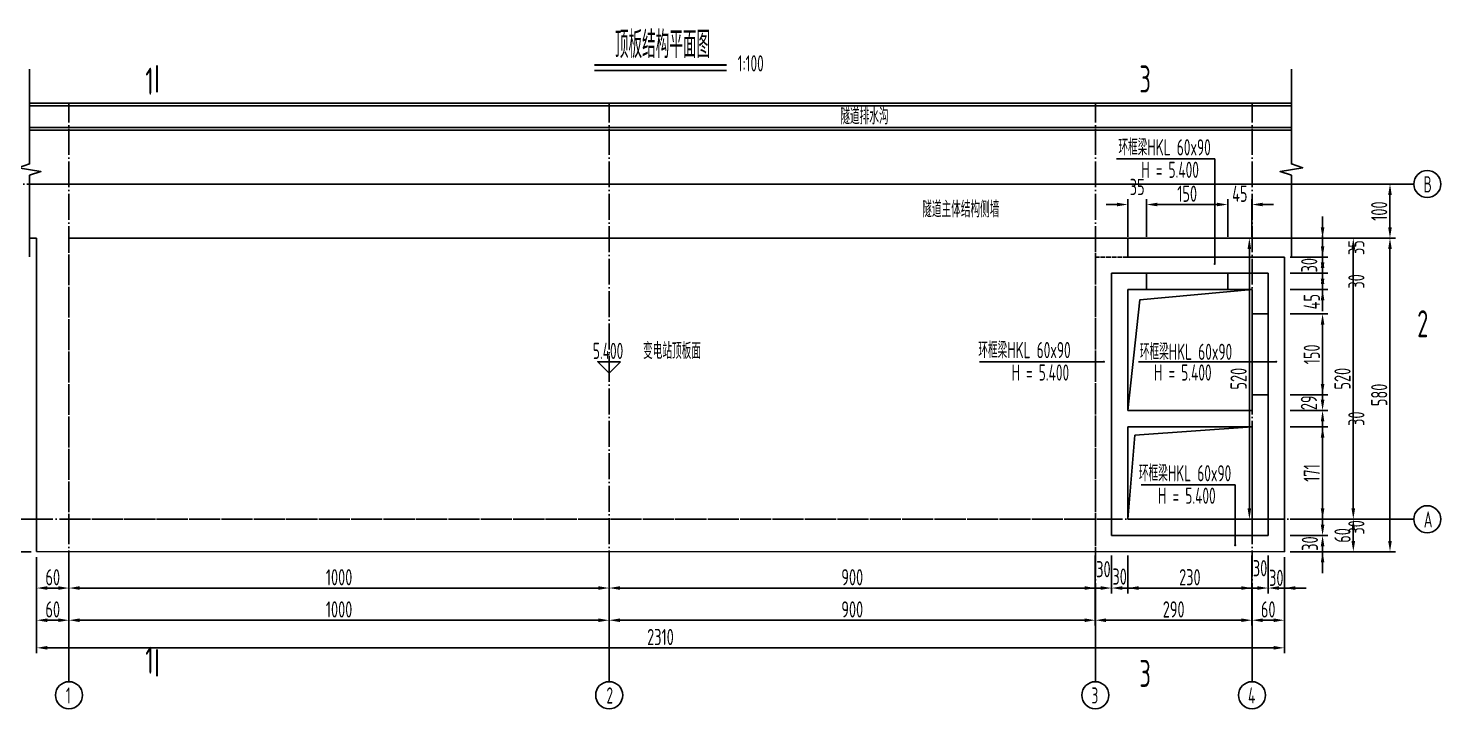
# Model space of a CAD drawing. Header units: millimetres. Extents: x -29538 to 115583, y -232866 to 15404.
# Drawn here: x -5561 to 20587, y -76681 to -64093 of the extents above; entities that cross this region are included whole.
import ezdxf
from ezdxf.enums import TextEntityAlignment as Align

# ---------------------------------------------------------------- set-up
doc = ezdxf.new("R2010")
doc.units = ezdxf.units.MM
doc.header["$LTSCALE"] = 10
doc.header["$MEASUREMENT"] = 0
doc.linetypes.add('ACAD_ISO02W100', pattern=[15, 12, -3])
doc.linetypes.add('ACAD_ISO04W100', pattern=[30, 24, -3, 0, -3])
for name, color, linetype in [('DIM_LEAD', 3, 'Continuous'), ('中心线', 3, 'ACAD_ISO04W100'), ('尺寸', 4, 'Continuous'), ('文字', 7, 'Continuous'), ('标注', 4, 'Continuous'), ('次轮廓线', 7, 'Continuous'), ('粗虚线', 1, 'Continuous'), ('轮廓线', 1, 'Continuous')]:
    doc.layers.add(name, color=color, linetype=linetype)
doc.styles.get("Standard").update_dxf_attribs({"font": 'gbenor.shx', "width": 0.75, "bigfont": 'gbcbig.shx'})
doc.dimstyles.get("Standard").update_dxf_attribs({"dimscale": 100, "dimtxt": 3, "dimasz": 2, "dimexe": 1, "dimexo": 1, "dimgap": 0.5, "dimtad": 1, "dimdec": 1, "dimlfac": 0.1, "dimdsep": 46, "dimtxsty": 'Standard', "dimcen": 0.5, "dimadec": 0, "dimazin": 0, "dimtfac": 1, "dimtdec": 1, "dimtofl": 0, "dimtmove": 2, "dimatfit": 3, "dimfxl": 0, "dimtolj": 1, "dimtzin": 0, "dimarcsym": 0})

# ---------------------------------------------------------------- blocks, each defined once
blk = doc.blocks.new('*D266')
at = {"layer": 'Defpoints', "color": 0}
for p in [(17693, -73176), (18400, -73176), (17393, -73476)]:
    blk.add_point(p, dxfattribs=at)
at = {"layer": '标注', "color": 0, "lineweight": -2}
for p, q in [((18400, -72976), (18400, -72776)), ((17800, -73176), (18500, -73176)), ((17800, -73476), (18500, -73476)), ((18400, -73676), (18400, -73876))]:
    blk.add_line(p, q, dxfattribs=at)
at = {"layer": '标注', "color": 0}
for points in [[(18367, -72976), (18433, -72976), (18400, -73176)], [(18367, -73676), (18433, -73676), (18400, -73476)]]:
    blk.add_solid(points, dxfattribs=at)
at = {"layer": '标注', "color": 0, "insert": (19025, -73326), "char_height": 300, "attachment_point": 5, "rotation": 90}
blk.add_mtext('\\A1;30', dxfattribs=at)
blk = doc.blocks.new('*D267')
at = {"layer": 'Defpoints', "color": 0}
for p in [(17093, -71466), (18400, -71466), (17093, -73176)]:
    blk.add_point(p, dxfattribs=at)
at = {"layer": '标注', "color": 0, "lineweight": -2}
for p, q in [((17800, -71466), (18500, -71466)), ((18400, -72976), (18400, -71666)), ((17800, -73176), (18500, -73176))]:
    blk.add_line(p, q, dxfattribs=at)
at = {"layer": '标注', "color": 0}
for points in [[(18367, -71666), (18433, -71666), (18400, -71466)], [(18367, -72976), (18433, -72976), (18400, -73176)]]:
    blk.add_solid(points, dxfattribs=at)
at = {"layer": '标注', "color": 0, "insert": (18200, -72321), "char_height": 300, "attachment_point": 5, "rotation": 90}
blk.add_mtext('\\A1;171', dxfattribs=at)
blk = doc.blocks.new('*D268')
at = {"layer": 'Defpoints', "color": 0}
for p in [(17093, -71166), (18400, -71166), (17093, -71466)]:
    blk.add_point(p, dxfattribs=at)
at = {"layer": '标注', "color": 0, "lineweight": -2}
for p, q in [((18400, -70966), (18400, -70766)), ((17800, -71166), (18500, -71166)), ((17800, -71466), (18500, -71466)), ((18400, -71666), (18400, -71866))]:
    blk.add_line(p, q, dxfattribs=at)
at = {"layer": '标注', "color": 0}
for points in [[(18367, -70966), (18433, -70966), (18400, -71166)], [(18367, -71666), (18433, -71666), (18400, -71466)]]:
    blk.add_solid(points, dxfattribs=at)
at = {"layer": '标注', "color": 0, "insert": (19025, -71316), "char_height": 300, "attachment_point": 5, "rotation": 90}
blk.add_mtext('\\A1;30', dxfattribs=at)
blk = doc.blocks.new('*D269')
at = {"layer": 'Defpoints', "color": 0}
for p in [(17093, -70876), (18400, -70876), (17093, -71166)]:
    blk.add_point(p, dxfattribs=at)
at = {"layer": '标注', "color": 0, "lineweight": -2}
for p, q in [((18400, -70676), (18400, -70476)), ((17800, -70876), (18500, -70876)), ((17800, -71166), (18500, -71166)), ((18400, -71366), (18400, -71566))]:
    blk.add_line(p, q, dxfattribs=at)
at = {"layer": '标注', "color": 0}
for points in [[(18367, -70676), (18433, -70676), (18400, -70876)], [(18367, -71366), (18433, -71366), (18400, -71166)]]:
    blk.add_solid(points, dxfattribs=at)
at = {"layer": '标注', "color": 0, "insert": (18147, -71021), "char_height": 300, "attachment_point": 5, "rotation": 90}
blk.add_mtext('\\A1;29', dxfattribs=at)
blk = doc.blocks.new('*D270')
at = {"layer": 'Defpoints', "color": 0}
for p in [(17393, -68626), (18400, -68626), (17093, -68926)]:
    blk.add_point(p, dxfattribs=at)
at = {"layer": '标注', "color": 0, "lineweight": -2}
for p, q in [((18400, -68426), (18400, -68226)), ((17800, -68626), (18500, -68626)), ((17800, -68926), (18500, -68926)), ((18400, -69126), (18400, -69326))]:
    blk.add_line(p, q, dxfattribs=at)
at = {"layer": '标注', "color": 0}
for points in [[(18367, -68426), (18433, -68426), (18400, -68626)], [(18367, -69126), (18433, -69126), (18400, -68926)]]:
    blk.add_solid(points, dxfattribs=at)
at = {"layer": '标注', "color": 0, "insert": (19025, -68776), "char_height": 300, "attachment_point": 5, "rotation": 90}
blk.add_mtext('\\A1;30', dxfattribs=at)
blk = doc.blocks.new('*D259')
at = {"layer": 'Defpoints', "color": 0}
for p in [(17693, -67976), (18969, -67976), (17693, -73176)]:
    blk.add_point(p, dxfattribs=at)
at = {"layer": '标注', "color": 0, "lineweight": -2}
for p, q in [((18369, -67976), (19069, -67976)), ((18969, -72976), (18969, -68176)), ((18369, -73176), (19069, -73176))]:
    blk.add_line(p, q, dxfattribs=at)
at = {"layer": '标注', "color": 0}
for points in [[(18935, -68176), (19002, -68176), (18969, -67976)], [(18935, -72976), (19002, -72976), (18969, -73176)]]:
    blk.add_solid(points, dxfattribs=at)
at = {"layer": '标注', "color": 0, "insert": (18769, -70576), "char_height": 300, "attachment_point": 5, "rotation": 90}
blk.add_mtext('\\A1;520', dxfattribs=at)
blk = doc.blocks.new('*D260')
at = {"layer": 'Defpoints', "color": 0}
for p in [(17693, -67976), (18400, -67976), (17693, -68326)]:
    blk.add_point(p, dxfattribs=at)
at = {"layer": '标注', "color": 0, "lineweight": -2}
for p, q in [((18400, -67776), (18400, -67576)), ((17800, -67976), (18500, -67976)), ((17800, -68326), (18500, -68326)), ((18400, -68526), (18400, -68726))]:
    blk.add_line(p, q, dxfattribs=at)
at = {"layer": '标注', "color": 0}
for points in [[(18367, -67776), (18433, -67776), (18400, -67976)], [(18367, -68526), (18433, -68526), (18400, -68326)]]:
    blk.add_solid(points, dxfattribs=at)
at = {"layer": '标注', "color": 0, "insert": (19025, -68151), "char_height": 300, "attachment_point": 5, "rotation": 90}
blk.add_mtext('\\A1;35', dxfattribs=at)
blk = doc.blocks.new('*D261')
at = {"layer": 'Defpoints', "color": 0}
for p in [(18400, -66976), (19648, -66976), (18400, -67976)]:
    blk.add_point(p, dxfattribs=at)
at = {"layer": '标注', "color": 0, "lineweight": -2}
for p, q in [((19048, -66976), (19748, -66976)), ((19648, -67776), (19648, -67176)), ((19048, -67976), (19748, -67976))]:
    blk.add_line(p, q, dxfattribs=at)
at = {"layer": '标注', "color": 0}
for points in [[(19614, -67176), (19681, -67176), (19648, -66976)], [(19614, -67776), (19681, -67776), (19648, -67976)]]:
    blk.add_solid(points, dxfattribs=at)
at = {"layer": '标注', "color": 0, "insert": (19448, -67476), "char_height": 300, "attachment_point": 5, "rotation": 90}
blk.add_mtext('\\A1;100', dxfattribs=at)
blk = doc.blocks.new('*D262')
at = {"layer": 'Defpoints', "color": 0}
for p in [(17693, -73176), (18969, -73176), (17693, -73776)]:
    blk.add_point(p, dxfattribs=at)
at = {"layer": '标注', "color": 0, "lineweight": -2}
for p, q in [((18369, -73176), (19069, -73176)), ((18969, -73576), (18969, -73376)), ((18369, -73776), (19069, -73776))]:
    blk.add_line(p, q, dxfattribs=at)
at = {"layer": '标注', "color": 0}
for points in [[(18935, -73376), (19002, -73376), (18969, -73176)], [(18935, -73576), (19002, -73576), (18969, -73776)]]:
    blk.add_solid(points, dxfattribs=at)
at = {"layer": '标注', "color": 0, "insert": (18769, -73476), "char_height": 300, "attachment_point": 5, "rotation": 90}
blk.add_mtext('\\A1;60', dxfattribs=at)
blk = doc.blocks.new('*D271')
at = {"layer": 'Defpoints', "color": 0}
for p in [(17693, -67976), (19648, -67976), (17693, -73776)]:
    blk.add_point(p, dxfattribs=at)
at = {"layer": '标注', "color": 0, "lineweight": -2}
for p, q in [((19048, -67976), (19748, -67976)), ((19648, -73576), (19648, -68176)), ((19048, -73776), (19748, -73776))]:
    blk.add_line(p, q, dxfattribs=at)
at = {"layer": '标注', "color": 0}
for points in [[(19614, -68176), (19681, -68176), (19648, -67976)], [(19614, -73576), (19681, -73576), (19648, -73776)]]:
    blk.add_solid(points, dxfattribs=at)
at = {"layer": '标注', "color": 0, "insert": (19448, -70876), "char_height": 300, "attachment_point": 5, "rotation": 90}
blk.add_mtext('\\A1;580', dxfattribs=at)
blk = doc.blocks.new('*D272')
at = {"layer": 'Defpoints', "color": 0}
for p in [(14193, -73176), (5193, -73776), (5193, -74449)]:
    blk.add_point(p, dxfattribs=at)
at = {"layer": '标注', "color": 0, "lineweight": -2}
for p, q in [((5193, -73876), (5193, -74549)), ((14193, -73849), (14193, -74549)), ((13993, -74449), (5393, -74449))]:
    blk.add_line(p, q, dxfattribs=at)
at = {"layer": '标注', "color": 0}
for points in [[(5393, -74415), (5393, -74482), (5193, -74449)], [(13993, -74415), (13993, -74482), (14193, -74449)]]:
    blk.add_solid(points, dxfattribs=at)
at = {"layer": '标注', "color": 0, "insert": (9693, -74249), "char_height": 300, "attachment_point": 5}
blk.add_mtext('\\A1;900', dxfattribs=at)
blk = doc.blocks.new('*D273')
at = {"layer": 'Defpoints', "color": 0}
for p in [(-4807, -73776), (5193, -73776), (-4807, -74449)]:
    blk.add_point(p, dxfattribs=at)
at = {"layer": '标注', "color": 0, "lineweight": -2}
for p, q in [((-4807, -73876), (-4807, -74549)), ((5193, -73876), (5193, -74549)), ((4993, -74449), (-4607, -74449))]:
    blk.add_line(p, q, dxfattribs=at)
at = {"layer": '标注', "color": 0}
for points in [[(-4607, -74415), (-4607, -74482), (-4807, -74449)], [(4993, -74415), (4993, -74482), (5193, -74449)]]:
    blk.add_solid(points, dxfattribs=at)
at = {"layer": '标注', "color": 0, "insert": (193, -74249), "char_height": 300, "attachment_point": 5}
blk.add_mtext('\\A1;1000', dxfattribs=at)
blk = doc.blocks.new('*D274')
at = {"layer": 'Defpoints', "color": 0}
for p in [(-5407, -73776), (-4807, -73776), (-5407, -74449)]:
    blk.add_point(p, dxfattribs=at)
at = {"layer": '标注', "color": 0, "lineweight": -2}
for p, q in [((-5407, -73876), (-5407, -74549)), ((-4807, -73876), (-4807, -74549)), ((-5007, -74449), (-5207, -74449))]:
    blk.add_line(p, q, dxfattribs=at)
at = {"layer": '标注', "color": 0}
for points in [[(-5207, -74415), (-5207, -74482), (-5407, -74449)], [(-5007, -74415), (-5007, -74482), (-4807, -74449)]]:
    blk.add_solid(points, dxfattribs=at)
at = {"layer": '标注', "color": 0, "insert": (-5107, -74249), "char_height": 300, "attachment_point": 5}
blk.add_mtext('\\A1;60', dxfattribs=at)
blk = doc.blocks.new('*D275')
at = {"layer": 'Defpoints', "color": 0}
for p in [(17093, -73776), (17693, -73776), (17093, -75044)]:
    blk.add_point(p, dxfattribs=at)
at = {"layer": '标注', "color": 0, "lineweight": -2}
for p, q in [((17093, -74444), (17093, -75144)), ((17693, -74444), (17693, -75144)), ((17493, -75044), (17293, -75044))]:
    blk.add_line(p, q, dxfattribs=at)
at = {"layer": '标注', "color": 0}
for points in [[(17293, -75011), (17293, -75078), (17093, -75044)], [(17493, -75011), (17493, -75078), (17693, -75044)]]:
    blk.add_solid(points, dxfattribs=at)
at = {"layer": '标注', "color": 0, "insert": (17393, -74844), "char_height": 300, "attachment_point": 5}
blk.add_mtext('\\A1;60', dxfattribs=at)
blk = doc.blocks.new('*D276')
at = {"layer": 'Defpoints', "color": 0}
for p in [(17093, -73776), (14193, -74449), (14193, -75044)]:
    blk.add_point(p, dxfattribs=at)
at = {"layer": '标注', "color": 0, "lineweight": -2}
for p, q in [((17093, -74444), (17093, -75144)), ((14193, -74549), (14193, -75144)), ((16893, -75044), (14393, -75044))]:
    blk.add_line(p, q, dxfattribs=at)
at = {"layer": '标注', "color": 0}
for points in [[(14393, -75011), (14393, -75078), (14193, -75044)], [(16893, -75011), (16893, -75078), (17093, -75044)]]:
    blk.add_solid(points, dxfattribs=at)
at = {"layer": '标注', "color": 0, "insert": (15643, -74844), "char_height": 300, "attachment_point": 5}
blk.add_mtext('\\A1;290', dxfattribs=at)
blk = doc.blocks.new('*D254')
at = {"layer": 'Defpoints', "color": 0}
for p in [(5193, -74449), (14193, -74449), (5193, -75044)]:
    blk.add_point(p, dxfattribs=at)
at = {"layer": '标注', "color": 0, "lineweight": -2}
for p, q in [((5193, -74549), (5193, -75144)), ((14193, -74549), (14193, -75144)), ((13993, -75044), (5393, -75044))]:
    blk.add_line(p, q, dxfattribs=at)
at = {"layer": '标注', "color": 0}
for points in [[(5393, -75011), (5393, -75078), (5193, -75044)], [(13993, -75011), (13993, -75078), (14193, -75044)]]:
    blk.add_solid(points, dxfattribs=at)
at = {"layer": '标注', "color": 0, "insert": (9693, -74844), "char_height": 300, "attachment_point": 5}
blk.add_mtext('\\A1;900', dxfattribs=at)
blk = doc.blocks.new('*D255')
at = {"layer": 'Defpoints', "color": 0}
for p in [(-4807, -74449), (5193, -74449), (-4807, -75044)]:
    blk.add_point(p, dxfattribs=at)
at = {"layer": '标注', "color": 0, "lineweight": -2}
for p, q in [((-4807, -74549), (-4807, -75144)), ((5193, -74549), (5193, -75144)), ((4993, -75044), (-4607, -75044))]:
    blk.add_line(p, q, dxfattribs=at)
at = {"layer": '标注', "color": 0}
for points in [[(-4607, -75011), (-4607, -75078), (-4807, -75044)], [(4993, -75011), (4993, -75078), (5193, -75044)]]:
    blk.add_solid(points, dxfattribs=at)
at = {"layer": '标注', "color": 0, "insert": (193, -74844), "char_height": 300, "attachment_point": 5}
blk.add_mtext('\\A1;1000', dxfattribs=at)
blk = doc.blocks.new('*D256')
at = {"layer": 'Defpoints', "color": 0}
for p in [(-5407, -74449), (-4807, -74449), (-5407, -75044)]:
    blk.add_point(p, dxfattribs=at)
at = {"layer": '标注', "color": 0, "lineweight": -2}
for p, q in [((-5407, -74549), (-5407, -75144)), ((-4807, -74549), (-4807, -75144)), ((-5007, -75044), (-5207, -75044))]:
    blk.add_line(p, q, dxfattribs=at)
at = {"layer": '标注', "color": 0}
for points in [[(-5207, -75011), (-5207, -75078), (-5407, -75044)], [(-5007, -75011), (-5007, -75078), (-4807, -75044)]]:
    blk.add_solid(points, dxfattribs=at)
at = {"layer": '标注', "color": 0, "insert": (-5107, -74844), "char_height": 300, "attachment_point": 5}
blk.add_mtext('\\A1;60', dxfattribs=at)
blk = doc.blocks.new('*D257')
at = {"layer": 'Defpoints', "color": 0}
for p in [(-5407, -73776), (17693, -73776), (-5407, -75555)]:
    blk.add_point(p, dxfattribs=at)
at = {"layer": '标注', "color": 0, "lineweight": -2}
for p, q in [((-5407, -74955), (-5407, -75655)), ((17693, -74955), (17693, -75655)), ((17493, -75555), (-5207, -75555))]:
    blk.add_line(p, q, dxfattribs=at)
at = {"layer": '标注', "color": 0}
for points in [[(-5207, -75521), (-5207, -75588), (-5407, -75555)], [(17493, -75521), (17493, -75588), (17693, -75555)]]:
    blk.add_solid(points, dxfattribs=at)
at = {"layer": '标注', "color": 0, "insert": (6143, -75355), "char_height": 300, "attachment_point": 5}
blk.add_mtext('\\A1;2310', dxfattribs=at)
blk = doc.blocks.new('*D263')
at = {"layer": 'Defpoints', "color": 0}
for p in [(-6055, -73176), (17693, -73176), (-5407, -73776)]:
    blk.add_point(p, dxfattribs=at)
at = {"layer": '标注', "color": 0, "lineweight": -2}
for p, q in [((-5455, -73176), (-6155, -73176)), ((-6055, -73576), (-6055, -73376)), ((-5507, -73776), (-6155, -73776))]:
    blk.add_line(p, q, dxfattribs=at)
at = {"layer": '标注', "color": 0}
for points in [[(-6089, -73376), (-6022, -73376), (-6055, -73176)], [(-6089, -73576), (-6022, -73576), (-6055, -73776)]]:
    blk.add_solid(points, dxfattribs=at)
at = {"layer": '标注', "color": 0, "insert": (-6255, -73476), "char_height": 300, "attachment_point": 5, "rotation": 90}
blk.add_mtext('\\A1;60', dxfattribs=at)
blk = doc.blocks.new('*D264')
at = {"layer": 'Defpoints', "color": 0}
for p in [(-5407, -67976), (17045, -67976), (17693, -73176)]:
    blk.add_point(p, dxfattribs=at)
at = {"layer": '标注', "color": 0, "lineweight": -2}
for p, q in [((16445, -67976), (17145, -67976)), ((17045, -72976), (17045, -68176)), ((17593, -73176), (16945, -73176))]:
    blk.add_line(p, q, dxfattribs=at)
at = {"layer": '标注', "color": 0}
for points in [[(17011, -68176), (17078, -68176), (17045, -67976)], [(17011, -72976), (17078, -72976), (17045, -73176)]]:
    blk.add_solid(points, dxfattribs=at)
at = {"layer": '标注', "color": 0, "insert": (16845, -70576), "char_height": 300, "attachment_point": 5, "rotation": 90}
blk.add_mtext('\\A1;520', dxfattribs=at)
blk = doc.blocks.new('*D265')
at = {"layer": 'Defpoints', "color": 0}
for p in [(-6558, -66976), (-5537, -66976), (-5407, -67976)]:
    blk.add_point(p, dxfattribs=at)
at = {"layer": '标注', "color": 0, "lineweight": -2}
for p, q in [((-5958, -66976), (-6658, -66976)), ((-6558, -67776), (-6558, -67176)), ((-5958, -67976), (-6658, -67976))]:
    blk.add_line(p, q, dxfattribs=at)
at = {"layer": '标注', "color": 0}
for points in [[(-6592, -67176), (-6525, -67176), (-6558, -66976)], [(-6592, -67776), (-6525, -67776), (-6558, -67976)]]:
    blk.add_solid(points, dxfattribs=at)
at = {"layer": '标注', "color": 0, "insert": (-6758, -67476), "char_height": 300, "attachment_point": 5, "rotation": 90}
blk.add_mtext('\\A1;100', dxfattribs=at)
blk = doc.blocks.new('*D258')
at = {"layer": 'Defpoints', "color": 0}
for p in [(-6558, -67976), (-5407, -67976), (-5407, -73776)]:
    blk.add_point(p, dxfattribs=at)
at = {"layer": '标注', "color": 0, "lineweight": -2}
for p, q in [((-5958, -67976), (-6658, -67976)), ((-6558, -73576), (-6558, -68176)), ((-5958, -73776), (-6658, -73776))]:
    blk.add_line(p, q, dxfattribs=at)
at = {"layer": '标注', "color": 0}
for points in [[(-6592, -68176), (-6525, -68176), (-6558, -67976)], [(-6592, -73576), (-6525, -73576), (-6558, -73776)]]:
    blk.add_solid(points, dxfattribs=at)
at = {"layer": '标注', "color": 0, "insert": (-6758, -70876), "char_height": 300, "attachment_point": 5, "rotation": 90}
blk.add_mtext('\\A1;580', dxfattribs=at)
blk = doc.blocks.new('*D277')
at = {"layer": 'Defpoints', "color": 0}
for p in [(17093, -69376), (18400, -69376), (-4807, -70876)]:
    blk.add_point(p, dxfattribs=at)
at = {"layer": '标注', "color": 0, "lineweight": -2}
for p, q in [((17800, -69376), (18500, -69376)), ((18400, -70676), (18400, -69576)), ((17800, -70876), (18500, -70876))]:
    blk.add_line(p, q, dxfattribs=at)
at = {"layer": '标注', "color": 0}
for points in [[(18367, -69576), (18433, -69576), (18400, -69376)], [(18367, -70676), (18433, -70676), (18400, -70876)]]:
    blk.add_solid(points, dxfattribs=at)
at = {"layer": '标注', "color": 0, "insert": (18200, -70126), "char_height": 300, "attachment_point": 5, "rotation": 90}
blk.add_mtext('\\A1;150', dxfattribs=at)
blk = doc.blocks.new('*D278')
at = {"layer": 'Defpoints', "color": 0}
for p in [(17093, -68926), (18400, -68926), (17393, -69376)]:
    blk.add_point(p, dxfattribs=at)
at = {"layer": '标注', "color": 0, "lineweight": -2}
for p, q in [((18400, -68726), (18400, -68526)), ((17800, -68926), (18500, -68926)), ((17800, -69376), (18500, -69376)), ((18400, -69576), (18400, -69776))]:
    blk.add_line(p, q, dxfattribs=at)
at = {"layer": '标注', "color": 0}
for points in [[(18367, -68726), (18433, -68726), (18400, -68926)], [(18367, -69576), (18433, -69576), (18400, -69376)]]:
    blk.add_solid(points, dxfattribs=at)
at = {"layer": '标注', "color": 0, "insert": (18200, -69151), "char_height": 300, "attachment_point": 5, "rotation": 90}
blk.add_mtext('\\A1;45', dxfattribs=at)
blk = doc.blocks.new('*D279')
at = {"layer": 'Defpoints', "color": 0}
for p in [(17693, -68326), (18400, -68326), (17393, -68626)]:
    blk.add_point(p, dxfattribs=at)
at = {"layer": '标注', "color": 0, "lineweight": -2}
for p, q in [((18400, -68126), (18400, -67926)), ((17800, -68326), (18500, -68326)), ((17800, -68626), (18500, -68626)), ((18400, -68826), (18400, -69026))]:
    blk.add_line(p, q, dxfattribs=at)
at = {"layer": '标注', "color": 0}
for points in [[(18367, -68126), (18433, -68126), (18400, -68326)], [(18367, -68826), (18433, -68826), (18400, -68626)]]:
    blk.add_solid(points, dxfattribs=at)
at = {"layer": '标注', "color": 0, "insert": (18152, -68476), "char_height": 300, "attachment_point": 5, "rotation": 90}
blk.add_mtext('\\A1;30', dxfattribs=at)
blk = doc.blocks.new('*D280')
at = {"layer": 'Defpoints', "color": 0}
for p in [(17393, -73476), (17693, -73776), (18400, -73776)]:
    blk.add_point(p, dxfattribs=at)
at = {"layer": '标注', "color": 0, "lineweight": -2}
for p, q in [((18400, -73276), (18400, -73076)), ((17800, -73476), (18500, -73476)), ((17800, -73776), (18500, -73776)), ((18400, -73976), (18400, -74176))]:
    blk.add_line(p, q, dxfattribs=at)
at = {"layer": '标注', "color": 0}
for points in [[(18367, -73276), (18433, -73276), (18400, -73476)], [(18367, -73976), (18433, -73976), (18400, -73776)]]:
    blk.add_solid(points, dxfattribs=at)
at = {"layer": '标注', "color": 0, "insert": (18165, -73626), "char_height": 300, "attachment_point": 5, "rotation": 90}
blk.add_mtext('\\A1;30', dxfattribs=at)
blk = doc.blocks.new('*D281')
at = {"layer": 'Defpoints', "color": 0}
for p in [(17393, -73476), (17693, -73776), (17393, -74449)]:
    blk.add_point(p, dxfattribs=at)
at = {"layer": '标注', "color": 0, "lineweight": -2}
for p, q in [((17393, -73849), (17393, -74549)), ((17693, -73876), (17693, -74549)), ((17193, -74449), (16993, -74449)), ((17893, -74449), (18093, -74449))]:
    blk.add_line(p, q, dxfattribs=at)
at = {"layer": '标注', "color": 0}
for points in [[(17193, -74415), (17193, -74482), (17393, -74449)], [(17893, -74415), (17893, -74482), (17693, -74449)]]:
    blk.add_solid(points, dxfattribs=at)
at = {"layer": '标注', "color": 0, "insert": (17543, -74260), "char_height": 300, "attachment_point": 5}
blk.add_mtext('\\A1;30', dxfattribs=at)
blk = doc.blocks.new('*D282')
at = {"layer": 'Defpoints', "color": 0}
for p in [(17093, -73476), (17393, -73476), (17093, -74449)]:
    blk.add_point(p, dxfattribs=at)
at = {"layer": '标注', "color": 0, "lineweight": -2}
for p, q in [((17093, -73849), (17093, -74549)), ((17393, -73849), (17393, -74549)), ((16893, -74449), (16693, -74449)), ((17593, -74449), (17793, -74449))]:
    blk.add_line(p, q, dxfattribs=at)
at = {"layer": '标注', "color": 0}
for points in [[(16893, -74415), (16893, -74482), (17093, -74449)], [(17593, -74415), (17593, -74482), (17393, -74449)]]:
    blk.add_solid(points, dxfattribs=at)
at = {"layer": '标注', "color": 0, "insert": (17243, -74082), "char_height": 300, "attachment_point": 5}
blk.add_mtext('\\A1;30', dxfattribs=at)
blk = doc.blocks.new('*D283')
at = {"layer": 'Defpoints', "color": 0}
for p in [(14793, -73176), (17093, -73476), (14793, -74449)]:
    blk.add_point(p, dxfattribs=at)
at = {"layer": '标注', "color": 0, "lineweight": -2}
for p, q in [((14793, -73849), (14793, -74549)), ((17093, -73849), (17093, -74549)), ((16893, -74449), (14993, -74449))]:
    blk.add_line(p, q, dxfattribs=at)
at = {"layer": '标注', "color": 0}
for points in [[(14993, -74415), (14993, -74482), (14793, -74449)], [(16893, -74415), (16893, -74482), (17093, -74449)]]:
    blk.add_solid(points, dxfattribs=at)
at = {"layer": '标注', "color": 0, "insert": (15943, -74249), "char_height": 300, "attachment_point": 5}
blk.add_mtext('\\A1;230', dxfattribs=at)
blk = doc.blocks.new('*D284')
at = {"layer": 'Defpoints', "color": 0}
for p in [(14493, -73176), (14793, -73176), (14493, -74449)]:
    blk.add_point(p, dxfattribs=at)
at = {"layer": '标注', "color": 0, "lineweight": -2}
for p, q in [((14493, -73849), (14493, -74549)), ((14793, -73849), (14793, -74549)), ((14293, -74449), (14093, -74449)), ((14993, -74449), (15193, -74449))]:
    blk.add_line(p, q, dxfattribs=at)
at = {"layer": '标注', "color": 0}
for points in [[(14293, -74415), (14293, -74482), (14493, -74449)], [(14993, -74415), (14993, -74482), (14793, -74449)]]:
    blk.add_solid(points, dxfattribs=at)
at = {"layer": '标注', "color": 0, "insert": (14643, -74237), "char_height": 300, "attachment_point": 5}
blk.add_mtext('\\A1;30', dxfattribs=at)
blk = doc.blocks.new('*D285')
at = {"layer": 'Defpoints', "color": 0}
for p in [(14193, -73176), (14493, -73176), (14193, -74449)]:
    blk.add_point(p, dxfattribs=at)
at = {"layer": '标注', "color": 0, "lineweight": -2}
for p, q in [((14193, -73849), (14193, -74549)), ((14493, -73849), (14493, -74549)), ((13993, -74449), (13793, -74449)), ((14693, -74449), (14893, -74449))]:
    blk.add_line(p, q, dxfattribs=at)
at = {"layer": '标注', "color": 0}
for points in [[(13993, -74415), (13993, -74482), (14193, -74449)], [(14693, -74415), (14693, -74482), (14493, -74449)]]:
    blk.add_solid(points, dxfattribs=at)
at = {"layer": '标注', "color": 0, "insert": (14343, -74100), "char_height": 300, "attachment_point": 5}
blk.add_mtext('\\A1;30', dxfattribs=at)
blk = doc.blocks.new('*D287')
at = {"layer": 'Defpoints', "color": 0}
for p in [(16643, -67354), (16643, -68926), (17093, -68926)]:
    blk.add_point(p, dxfattribs=at)
at = {"layer": '标注', "color": 0, "lineweight": -2}
for p, q in [((16443, -67354), (16243, -67354)), ((16643, -67954), (16643, -67254)), ((17093, -67954), (17093, -67254)), ((17293, -67354), (17493, -67354))]:
    blk.add_line(p, q, dxfattribs=at)
at = {"layer": '标注', "color": 0}
for points in [[(16443, -67320), (16443, -67387), (16643, -67354)], [(17293, -67320), (17293, -67387), (17093, -67354)]]:
    blk.add_solid(points, dxfattribs=at)
at = {"layer": '标注', "color": 0, "insert": (16868, -67154), "char_height": 300, "attachment_point": 5}
blk.add_mtext('\\A1;45', dxfattribs=at)
blk = doc.blocks.new('*D288')
at = {"layer": 'Defpoints', "color": 0}
for p in [(15143, -67354), (15143, -68626), (16643, -68926)]:
    blk.add_point(p, dxfattribs=at)
at = {"layer": '标注', "color": 0, "lineweight": -2}
for p, q in [((15143, -67954), (15143, -67254)), ((16443, -67354), (15343, -67354)), ((16643, -67954), (16643, -67254))]:
    blk.add_line(p, q, dxfattribs=at)
at = {"layer": '标注', "color": 0}
for points in [[(15343, -67320), (15343, -67387), (15143, -67354)], [(16443, -67320), (16443, -67387), (16643, -67354)]]:
    blk.add_solid(points, dxfattribs=at)
at = {"layer": '标注', "color": 0, "insert": (15893, -67154), "char_height": 300, "attachment_point": 5}
blk.add_mtext('\\A1;150', dxfattribs=at)
blk = doc.blocks.new('*D289')
at = {"layer": 'Defpoints', "color": 0}
for p in [(14793, -67354), (15143, -68626), (14793, -68926)]:
    blk.add_point(p, dxfattribs=at)
at = {"layer": '标注', "color": 0, "lineweight": -2}
for p, q in [((14593, -67354), (14393, -67354)), ((14793, -67954), (14793, -67254)), ((15143, -67954), (15143, -67254)), ((15343, -67354), (15543, -67354))]:
    blk.add_line(p, q, dxfattribs=at)
at = {"layer": '标注', "color": 0}
for points in [[(14593, -67320), (14593, -67387), (14793, -67354)], [(15343, -67320), (15343, -67387), (15143, -67354)]]:
    blk.add_solid(points, dxfattribs=at)
at = {"layer": '标注', "color": 0, "insert": (14968, -67029), "char_height": 300, "attachment_point": 5}
blk.add_mtext('\\A1;35', dxfattribs=at)

msp = doc.modelspace()

# ---------------------------------------------------------------- linework, layer by layer
at = {"ltscale": 2}
for points in [[(-5537.25, -64847.75), (-5537.26, -66603.35), (-5747.26, -66673.35), (-5327.26, -66743.36), (-5537.26, -66813.35), (-5537.27, -68320.6)], [(17824.07, -64847.8), (17824.07, -66603.4), (18034.07, -66673.4), (17614.07, -66743.4), (17824.07, -66813.4), (17824.07, -68320.64)]]:
    msp.add_lwpolyline(points, dxfattribs=at)
at = {"layer": 'DIM_LEAD', "const_width": 20}
for points in [[(16404.4, -68441.47, -1), (16400.38, -68461.07, -1)], [(14353.61, -70252.49, -1), (14349.58, -70272.08, -1)], [(17542.05, -70252.49, -1), (17538.03, -70272.08, -1)], [(16783.59, -73645.77, -1), (16779.56, -73665.36, -1)]]:
    msp.add_lwpolyline(points, format="xyb", close=True, dxfattribs=at)
at = {"layer": '中心线', "ltscale": 2}
for p, q in [((-4806.61, -74836.74), (-4806.61, -65475.76)), ((5193.39, -74836.74), (5193.39, -65475.76)), ((14193.39, -74836.74), (14193.39, -65475.76)), ((17093.39, -74836.74), (17093.39, -65475.76)), ((18299.2, -66975.76), (-6065.67, -66975.76)), ((18299.2, -73175.76), (-6065.67, -73175.76))]:
    msp.add_line(p, q, dxfattribs=at)
at = {"layer": '尺寸'}
for p, q in [((18123.1, -66975.76), (20087.5, -66975.76)), ((18123.1, -73175.76), (20087.5, -73175.76)), ((-4806.61, -74617.77), (-4806.61, -76181.44)), ((5193.39, -74617.77), (5193.39, -76181.44)), ((14193.39, -74617.77), (14193.39, -76181.44)), ((17093.39, -74617.77), (17093.39, -76181.44))]:
    msp.add_line(p, q, dxfattribs=at)
at = {"layer": '文字'}
msp.add_line((7366.84, -64872.47), (4919.94, -64872.47), dxfattribs=at)
at = {"layer": '文字', "const_width": 40}
for points in [[(-3176.01, -65279.06), (-3176.01, -64779.06)], [(7366.84, -64772.47), (4919.94, -64772.47)], [(-3176.01, -76084.48), (-3176.01, -75584.48)]]:
    msp.add_lwpolyline(points, dxfattribs=at)
at = {"layer": '文字'}
for points in [[(15033.38, -64744.72, 0, 70, 0), (15233.38, -64744.72, 0, 0, 0), (15483.38, -64744.72, 0, 0, 0), (15483.38, -65224.41, 0, 0, 0)], [(20482.19, -69536.25, 0, 70, 0), (20482.19, -69736.25, 0, 0, 0), (20482.19, -69986.25, 0, 0, 0), (20002.51, -69986.25, 0, 0, 0)], [(15033.38, -76297.21, 0, 70, 0), (15233.38, -76297.21, 0, 0, 0), (15483.38, -76297.21, 0, 0, 0), (15483.38, -75817.53, 0, 0, 0)]]:
    msp.add_lwpolyline(points, format="xyseb", dxfattribs=at)
for centre in [(20337.5, -66975.76), (20337.5, -73175.76), (-4806.61, -76431.44), (5193.39, -76431.44), (14193.39, -76431.44), (17093.39, -76431.44)]:
    msp.add_circle(centre, 250, dxfattribs=at)
at = {"layer": '标注'}
for points in [[(16402.39, -66511.52), (14583.38, -66511.52)], [(16402.39, -68451.27), (16402.39, -66511.52)], [(14793.39, -71165.76), (15014.72, -69118.91), (17093.39, -68925.76)], [(14351.6, -70262.28), (12048.01, -70262.28)], [(17540.04, -70262.28), (14991.79, -70262.28)], [(14793.39, -73175.76), (14926.57, -71621.88), (17093.39, -71465.76)], [(16781.58, -72541.22), (15044.29, -72541.22)], [(16781.58, -73655.57), (16781.58, -72541.22)]]:
    msp.add_lwpolyline(points, dxfattribs=at)
at = {"layer": '次轮廓线'}
for p, q in [((17824.07, -65475.76), (-5537.26, -65475.76)), ((17824.07, -65525.76), (-5537.26, -65525.76)), ((17824.07, -65925.76), (-5537.26, -65925.76)), ((17824.07, -65975.76), (-5537.26, -65975.76)), ((-5537.26, -66975.76), (-4011.56, -66975.76)), ((-4011.56, -66975.76), (14193.39, -66975.76)), ((17824.07, -66975.76), (14193.39, -66975.76)), ((-5406.61, -67975.76), (-5537.27, -67975.76)), ((-4011.56, -67975.76), (-4806.61, -67975.76)), ((17824.07, -67975.76), (-4011.56, -67975.76)), ((14793.39, -67975.76), (14793.39, -67975.76)), ((16643.39, -68625.76), (15143.39, -68625.76)), ((16643.39, -68925.76), (15143.39, -68925.76)), ((17093.39, -70875.76), (17093.39, -69375.76)), ((17393.39, -70875.76), (17393.39, -69375.76))]:
    msp.add_line(p, q, dxfattribs=at)
msp.add_lwpolyline([(5405.52, -70262.54), (4981.26, -70262.54), (5193.39, -70474.67)], close=True, dxfattribs=at)
at = {"layer": '粗虚线', "color": 6, "linetype": 'ACAD_ISO02W100'}
for p, q in [((-4806.61, -67975.76), (-4806.61, -73175.76)), ((14193.38, -73175.8), (14193.38, -67975.76)), ((14193.38, -73175.8), (-4806.61, -73175.76))]:
    msp.add_line(p, q, dxfattribs=at)
at = {"layer": '粗虚线', "color": 6, "linetype": 'ACAD_ISO02W100', "ltscale": 0.7}
for p, q in [((14793.39, -68325.76), (14193.39, -68325.76)), ((14193.39, -73775.8), (14193.38, -73175.8))]:
    msp.add_line(p, q, dxfattribs=at)
at = {"layer": '轮廓线', "color": 6}
for p, q in [((-5406.61, -67975.76), (-5406.61, -73775.76)), ((14793.39, -67975.76), (14793.39, -68325.76)), ((17693.39, -68325.76), (14793.39, -68325.76)), ((17693.39, -73775.8), (17693.39, -68325.76)), ((14493.39, -68625.76), (14493.39, -69375.75)), ((15143.39, -68625.76), (14493.39, -68625.76)), ((15143.39, -68925.76), (15143.39, -68625.76)), ((17393.39, -68625.76), (16643.39, -68625.76)), ((16643.39, -68925.76), (16643.39, -68625.76)), ((17393.39, -69375.76), (17393.39, -68625.76)), ((14793.39, -68925.76), (14793.39, -69375.75)), ((15143.39, -68925.76), (14793.39, -68925.76)), ((17093.39, -68925.76), (16643.39, -68925.76)), ((17093.39, -69375.76), (17093.39, -68925.76)), ((14493.39, -69375.75), (14493.39, -70875.75)), ((14793.39, -69375.75), (14793.39, -70875.75)), ((17093.39, -69375.76), (17393.39, -69375.76)), ((14493.39, -70875.75), (14493.38, -73475.8)), ((14793.39, -70875.75), (14793.39, -71165.76)), ((17093.39, -71165.76), (17093.39, -70875.76)), ((17093.39, -70875.76), (17393.39, -70875.76)), ((17393.39, -73475.8), (17393.39, -70875.76)), ((14793.39, -71165.76), (17093.39, -71165.76)), ((14793.39, -71465.76), (17093.39, -71465.76)), ((14793.39, -71465.76), (14793.39, -73175.8)), ((17093.39, -73175.8), (17093.39, -71465.76)), ((17093.39, -73175.8), (14793.39, -73175.8)), ((17393.39, -73475.8), (14493.38, -73475.8)), ((17693.39, -73775.8), (-5406.61, -73775.76))]:
    msp.add_line(p, q, dxfattribs=at)

# ---------------------------------------------------------------- texts
at = {"layer": '文字', "width": 0.7}
for s, height, p in [('顶板结构平面图', 500, (6181.25, -64395.66)), ('1', 500, (-3317.38, -65072.8)), ('1:100', 300, (7813.57, -64742.56)), ('3', 500, (15114.79, -65031.1)), ('B', 300, (20345.98, -66979.9)), ('隧道主体结构侧墙', 300, (11703.29, -67441.08)), ('2', 500, (20254.15, -69559.33)), ('5.400', 300, (5172.45, -70061.55)), ('变电站顶板面', 300, (6356.79, -70061.41)), ('A', 300, (20353.78, -73179.9)), ('1', 500, (-3317.38, -75785.46)), ('3', 500, (15114.79, -76028.65)), ('1', 300, (-4818.73, -76435.58)), ('2', 300, (5204.04, -76435.58)), ('3', 300, (14183.95, -76435.58)), ('4', 300, (17087.61, -76435.58))]:
    msp.add_text(s, height=height, dxfattribs=at).set_placement(p, align=Align.MIDDLE_CENTER)
for s, p in [('隧道排水沟', (9472.95, -65870.88)), ('环框梁HKL 60x90', (14620.68, -66445.35)), ('H = 5.400', (15043.61, -66860.88)), ('环框梁HKL 60x90', (12027.15, -70196.11)), ('环框梁HKL 60x90', (15017.25, -70228.5)), ('H = 5.400', (12641.65, -70611.64)), ('H = 5.400', (15278.4, -70611.64)), ('环框梁HKL 60x90', (14999.87, -72475.05)), ('H = 5.400', (15353.7, -72890.58))]:
    msp.add_text(s, height=300, dxfattribs=at).set_placement(p)

# ---------------------------------------------------------------- dimensions: what is measured, and where the dimension line sits
at = {"layer": '标注'}
for base, p1, p2, angle, picture, middle in [((14793.39, -67353.74), (15143.39, -68625.76), (14793.39, -68925.76), 180, '*D289', (14968.39, -67028.74)), ((-6558.29, -66975.76), (-5406.61, -67975.76), (-5537.26, -66975.76), 90, '*D265', (-6758.29, -67475.76)), ((15143.39, -67353.74), (16643.39, -68925.76), (15143.39, -68625.76), 180, '*D288', (15893.39, -67153.74)), ((16643.39, -67353.74), (17093.39, -68925.76), (16643.39, -68925.76), 180, '*D287', (16868.39, -67153.74)), ((19647.74, -66975.76), (18400.07, -67975.76), (18400.07, -66975.76), 90, '*D261', (19447.74, -67475.76)), ((18400.07, -67975.76), (17693.39, -68325.76), (17693.39, -67975.76), 90, '*D260', (19025.07, -68150.76)), ((-6558.29, -67975.76), (-5406.61, -73775.76), (-5406.61, -67975.76), 90, '*D258', (-6758.29, -70875.76)), ((17044.59, -67975.76), (17693.39, -73175.76), (-5406.61, -67975.76), 90, '*D264', (16844.59, -70575.76)), ((18968.73, -67975.76), (17693.39, -73175.76), (17693.39, -67975.76), 90, '*D259', (18768.73, -70575.76)), ((19647.74, -67975.76), (17693.39, -73775.8), (17693.39, -67975.76), 90, '*D271', (19447.74, -70875.78)), ((18400.07, -68625.76), (17093.39, -68925.76), (17393.39, -68625.76), 90, '*D270', (19025.07, -68775.76)), ((18400.07, -68925.76), (17393.39, -69375.76), (17093.39, -68925.76), 90, '*D278', (18200.07, -69150.76)), ((18400.07, -69375.76), (-4806.61, -70875.75), (17093.39, -69375.76), 90, '*D277', (18200.07, -70125.75)), ((18400.07, -71165.76), (17093.39, -71465.76), (17093.39, -71165.76), 90, '*D268', (19025.07, -71315.76)), ((18400.07, -71465.76), (17093.28, -73175.76), (17093.39, -71465.76), 90, '*D267', (18200.07, -72320.76)), ((18400.07, -73175.76), (17393.39, -73475.8), (17693.39, -73175.76), 90, '*D266', (19025.07, -73325.78)), ((-6055.41, -73175.76), (-5406.61, -73775.76), (17693.39, -73175.76), 90, '*D263', (-6255.41, -73475.76)), ((5193.39, -74448.69), (14193.38, -73175.8), (5193.39, -73775.78), 180, '*D272', (9693.39, -74248.69)), ((14793.39, -74448.69), (17093.39, -73475.8), (14793.39, -73175.8), 180, '*D283', (15943.39, -74248.69)), ((18968.73, -73175.76), (17693.39, -73775.8), (17693.39, -73175.76), 90, '*D262', (18768.73, -73475.78)), ((-5406.61, -74448.69), (-4806.61, -73775.76), (-5406.61, -73775.76), 180, '*D274', (-5106.61, -74248.69)), ((-5406.61, -75554.6), (17693.39, -73775.8), (-5406.61, -73775.76), 180, '*D257', (6143.39, -75354.6)), ((-4806.61, -74448.69), (5193.39, -73775.78), (-4806.61, -73775.76), 180, '*D273', (193.39, -74248.69)), ((14193.38, -75044.2), (17093.39, -73775.8), (14193.38, -74448.69), 180, '*D276', (15643.39, -74844.2)), ((17093.39, -75044.2), (17693.39, -73775.8), (17093.39, -73775.8), 180, '*D275', (17393.39, -74844.2)), ((-5406.61, -75044.2), (-4806.61, -74448.69), (-5406.61, -74448.69), 180, '*D256', (-5106.61, -74844.2)), ((-4806.61, -75044.2), (5193.39, -74448.69), (-4806.61, -74448.69), 180, '*D255', (193.39, -74844.2)), ((5193.39, -75044.2), (14193.38, -74448.69), (5193.39, -74448.69), 180, '*D254', (9693.39, -74844.2))]:
    dim = msp.add_linear_dim(base=base, p1=p1, p2=p2, angle=angle, dimstyle='Standard', dxfattribs=at)
    dim.commit()
    dim.dimension.update_dxf_attribs({"geometry": picture, "text_midpoint": middle})
for base, p1, p2, angle, picture, middle in [((18400.07, -68325.76), (17393.39, -68625.76), (17693.39, -68325.76), 90, '*D279', (18151.67, -68475.76)), ((18400.07, -70875.76), (17093.39, -71165.76), (17093.39, -70875.76), 90, '*D269', (18146.52, -71020.76)), ((14193.39, -74448.69), (14493.38, -73175.76), (14193.39, -73175.76), 180, '*D285', (14343.39, -74099.66)), ((14493.38, -74448.69), (14793.39, -73175.8), (14493.38, -73175.76), 180, '*D284', (14643.38, -74236.52)), ((18400.07, -73775.8), (17393.39, -73475.8), (17693.39, -73775.8), 90, '*D280', (18164.74, -73625.8)), ((17093.39, -74448.69), (17393.39, -73475.8), (17093.39, -73475.8), 180, '*D282', (17243.39, -74081.71)), ((17393.39, -74448.69), (17693.39, -73775.8), (17393.39, -73475.8), 180, '*D281', (17543.39, -74260.38))]:
    dim = msp.add_linear_dim(base=base, p1=p1, p2=p2, angle=angle, dimstyle='Standard', dxfattribs=at)
    dim.commit()
    dim.dimension.update_dxf_attribs({"geometry": picture, "text_midpoint": middle, "dimtype": 160})

doc.saveas('drawing.dxf')
